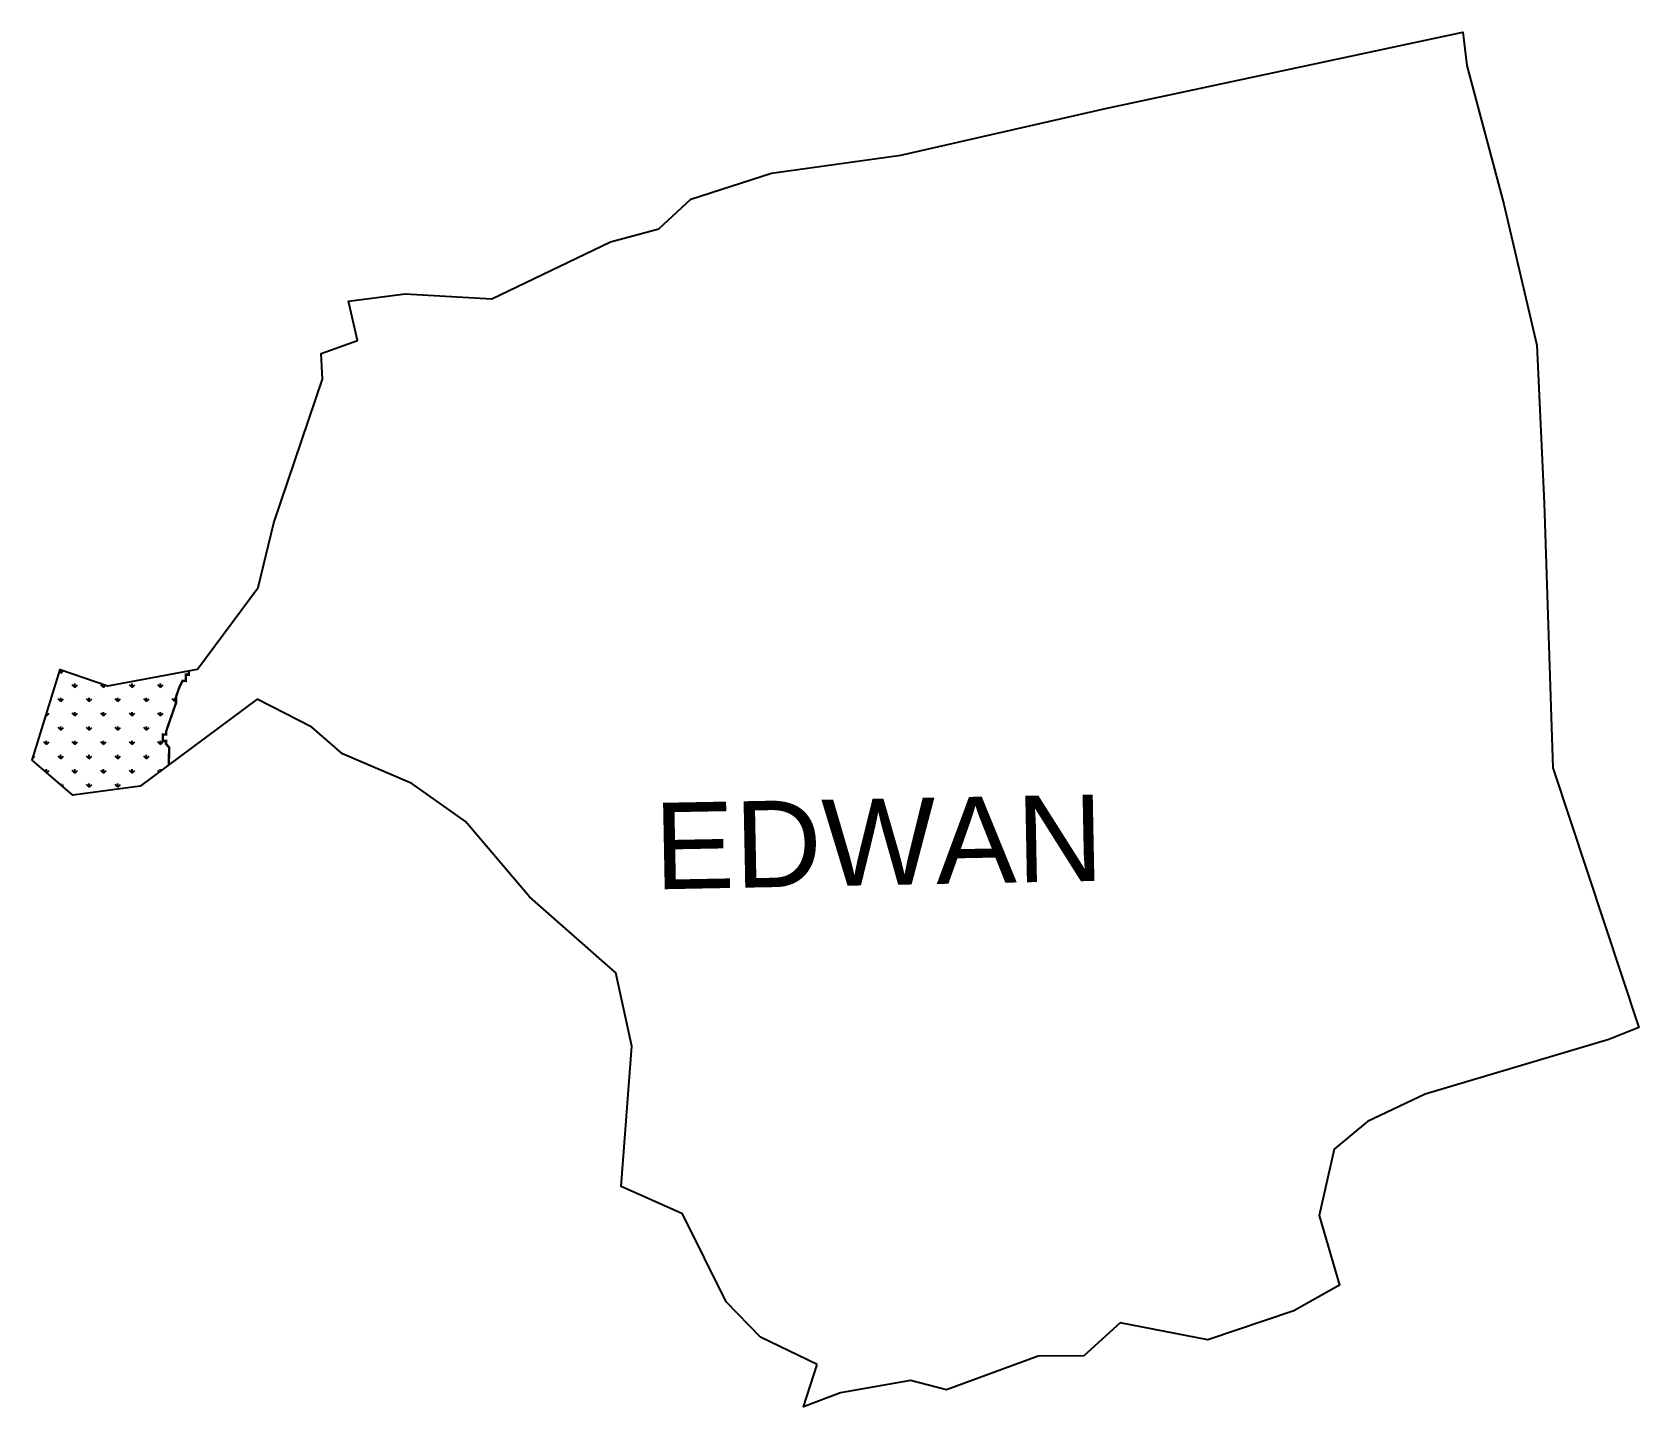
# Model space of a CAD drawing. Header units: metres. Extents: x 260841 to 262862, y 2161505 to 2163234.
import ezdxf

# ---------------------------------------------------------------- set-up
doc = ezdxf.new("R2010")
doc.units = ezdxf.units.M
for name, color, linetype in [('MANGROOVES', 112, 'Continuous'), ('village', 3, 'Continuous'), ('VILLAGE NAME', 250, 'Continuous')]:
    doc.layers.add(name, color=color, linetype=linetype)
doc.styles.get("Standard").update_dxf_attribs({"font": 'simplex.shx'})

msp = doc.modelspace()

# ---------------------------------------------------------------- hatches: boundary and pattern name
at = {"layer": 'MANGROOVES'}
h = msp.add_hatch(dxfattribs=at)
h.set_pattern_fill('GRASS', color=256)
h.paths.add_polyline_path([(261013.2, 2162366.4), (261021.5, 2162390.1), (261021.5, 2162394.1), (261021.6, 2162398.1), (261025.7, 2162409.9), (261029.7, 2162417.9), (261033.7, 2162417.8), (261033.8, 2162421.8), (261033.8, 2162425.8), (261037.8, 2162425.7), (261037.8, 2162429.7), (261037.6, 2162430.6), (260935.8, 2162411.9), (260875.6, 2162432.1), (260840.5, 2162318.1), (260891.6, 2162274.3), (260976.6, 2162285.4), (261012.5, 2162312.2), (261012.6, 2162314.7), (261012.6, 2162318.6), (261012.7, 2162322.6), (261012.7, 2162326.6), (261012.8, 2162330.6), (261012.8, 2162334.5), (261008.9, 2162338.6), (261008.9, 2162342.5), (261005, 2162342.6), (261005, 2162346.6), (261005.1, 2162350.5), (261009, 2162350.5), (261009.1, 2162354.5)])

# ---------------------------------------------------------------- linework, layer by layer
at = {"color": 3, "flags": 128}
msp.add_lwpolyline([(261628.8, 2162986.7), (261669.2, 2163023.8)], dxfattribs=at)
at = {"layer": 'MANGROOVES', "const_width": 2.98}
msp.add_lwpolyline([(261012.5, 2162312.2), (261012.6, 2162314.7), (261012.6, 2162318.6), (261012.7, 2162322.6), (261012.7, 2162326.6), (261012.8, 2162330.6), (261012.8, 2162334.5), (261008.9, 2162338.6), (261008.9, 2162342.5), (261005, 2162342.6), (261005, 2162346.6), (261005.1, 2162350.5), (261009, 2162350.5), (261009.1, 2162354.5), (261013.2, 2162366.4), (261021.5, 2162390.1), (261021.5, 2162394.1), (261021.6, 2162398.1), (261025.7, 2162409.9), (261029.7, 2162417.9), (261033.7, 2162417.8), (261033.8, 2162421.8), (261033.8, 2162425.8), (261037.8, 2162425.7), (261037.8, 2162429.7), (261037.6, 2162430.6)], dxfattribs=at)
at = {"layer": 'village', "color": 3}
for points in [[(261669.2, 2163023.8, 0), (261770.7, 2163056.8, 0), (261933.1, 2163079.3, 0), (262190.7, 2163137.9, 0), (262640, 2163234.1, 0), (262645.1, 2163191.9, 0), (262691.7, 2163017.8, 0), (262733.3, 2162840.3, 0), (262742.4, 2162641.7, 0), (262753.3, 2162308.4, 0), (262861.6, 2161982, 0), (262823.6, 2161966.6, 0), (262592.6, 2161897.8, 0), (262520.3, 2161863.5, 0), (262478.5, 2161828.9, 0), (262459.5, 2161745.2, 0), (262484.9, 2161657.8, 0), (262427.5, 2161625.2, 0), (262319.3, 2161588.8, 0), (262209.2, 2161610.2, 0), (262163.4, 2161569, 0), (262106.1, 2161568.4, 0), (261990.5, 2161526.2, 0), (261945.2, 2161537.9, 0), (261857.2, 2161522.1, 0), (261811, 2161504.6, 0), (261827.8, 2161557.8, 0)], [(261827.8, 2161557.8, 0), (261756.7, 2161592.3, 0), (261713.4, 2161636.9, 0), (261658.4, 2161747.4, 0), (261581.5, 2161781.7, 0), (261594.8, 2161958.5, 0), (261574.9, 2162050.6, 0), (261466.3, 2162146.1, 0), (261385.8, 2162241.1, 0), (261318.3, 2162288.9, 0), (261231, 2162326.3, 0), (261192.3, 2162359.5, 0), (261123.6, 2162394.9, 0), (260976.6, 2162285.4, 0), (260891.6, 2162274.3, 0), (260840.5, 2162318.1, 0), (260875.6, 2162432.1, 0), (260935.8, 2162411.9, 0), (261048.6, 2162432.6, 0), (261125, 2162535.2, 0), (261144.5, 2162616.6, 0), (261205.8, 2162797.5, 0), (261203.9, 2162829.9, 0), (261249.7, 2162846.3, 0), (261238.3, 2162895.7, 0), (261309.9, 2162904.9, 0), (261418.9, 2162898.5, 0), (261567.9, 2162970.4, 0), (261628.8, 2162986.7, 0)]]:
    msp.add_polyline3d(points, dxfattribs=at)

# ---------------------------------------------------------------- texts
at = {"layer": 'VILLAGE NAME', "insert": (261621.7, 2162264.3), "char_height": 108.748, "attachment_point": 1, "rotation": 1.1028}
msp.add_mtext_dynamic_manual_height_columns('{\\fArial|b0|i0|c0|p34;EDWAN}', width=726.929, gutter_width=543.7, heights=[0], dxfattribs=at)

doc.saveas('drawing.dxf')
